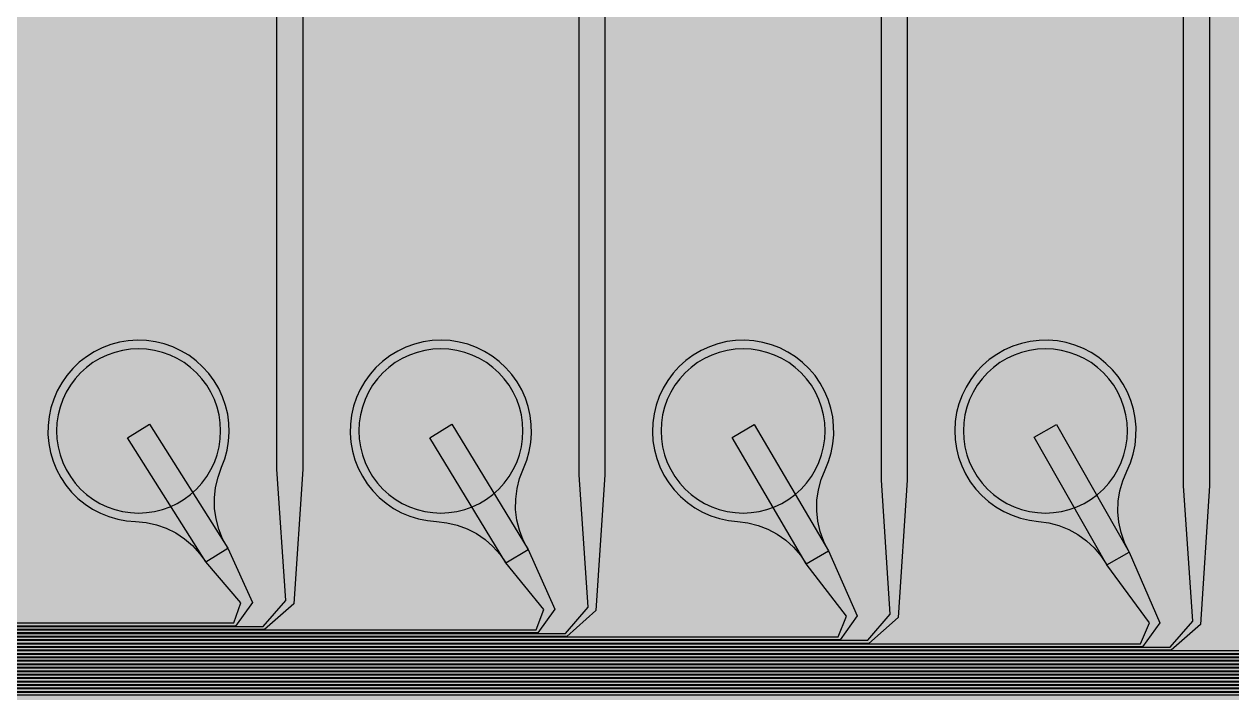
# Model space of a CAD drawing. Header units: metres. Extents: x -7231 to 10969, y -37556 to 1873.
# Drawn here: x 4474 to 5872, y -36084 to -35310 of the extents above; entities that cross this region are included whole.
import ezdxf

# ---------------------------------------------------------------- set-up
doc = ezdxf.new("R2010")
doc.units = ezdxf.units.M
for name, color, linetype in [('Metal1', 4, 'CONTINUOUS'), ('Metal2', 3, 'CONTINUOUS'), ('Polyimide', 7, 'CONTINUOUS'), ('Polyimide_Negative', 5, 'CONTINUOUS')]:
    doc.layers.add(name, color=color, linetype=linetype)

msp = doc.modelspace()

# ---------------------------------------------------------------- hatches: boundary and pattern name
at = {"layer": 'Polyimide'}
msp.add_hatch(color=7, dxfattribs=at).paths.add_polyline_path([(4065.7, -468), (4066.7, -502), (4068.5, -536), (4071.4, -570), (4075.5, -604), (4081, -638), (4088, -672), (4096.5, -706), (4106.6, -740), (4118.3, -774), (4131.6, -808), (4146.5, -842), (4162.9, -876), (4180.7, -910), (4199.8, -944), (4220.2, -978), (4241.7, -1012), (4264.2, -1046), (4287.5, -1080), (4311.5, -1114), (4336, -1148), (4360.9, -1182), (4385.9, -1216), (4410.9, -1250), (4435.7, -1284), (4460.2, -1318), (4484.2, -1352), (4507.5, -1385.9), (4530, -1419.9), (4551.5, -1453.9), (4571.9, -1487.9), (4591.1, -1521.9), (4608.9, -1555.9), (4625.3, -1589.9), (4640.1, -1623.9), (4653.4, -1657.9), (4665.1, -1691.9), (4675.2, -1725.9), (4683.7, -1759.9), (4690.7, -1793.9), (4696.2, -1827.9), (4700.3, -1861.9), (4703.2, -1895.9), (4705.1, -1929.9), (4706.1, -1963.9), (4706.4, -1997.9), (4706.5, -2031.9), (4706.5, -4793), (4710, -4838.4), (4720.2, -4882.7), (4737.1, -4925), (4760.1, -4964.2), (4788.9, -4999.5), (4822.6, -5030), (4860.5, -5055.1), (4901.8, -5074.2), (4901.8, -5074.2), (4970.7, -5105.2), (5034.7, -5145.3), (5092.8, -5193.5), (5143.8, -5249.2), (5186.9, -5311.2), (5221.2, -5378.4), (5246.2, -5449.7), (5261.4, -5523.7), (5266.5, -5599), (5261.4, -5674.3), (5246.2, -5748.3), (5221.2, -5819.6), (5186.9, -5886.8), (5143.8, -5948.8), (5092.8, -6004.5), (5034.7, -6052.7), (4970.7, -6092.8), (4901.8, -6123.8), (4860.5, -6142.9), (4822.6, -6168), (4788.9, -6198.5), (4760.1, -6233.8), (4737.1, -6273), (4720.2, -6315.3), (4710, -6359.6), (4706.5, -6405), (4706.5, -9221.5), (4710, -9266.9), (4720.2, -9311.2), (4737.1, -9353.5), (4760.1, -9392.7), (4788.9, -9428), (4822.6, -9458.5), (4860.5, -9483.6), (4901.8, -9502.7), (4970.7, -9533.7), (5034.7, -9573.8), (5092.8, -9622), (5143.8, -9677.7), (5186.9, -9739.7), (5221.2, -9806.9), (5246.2, -9878.2), (5261.4, -9952.2), (5266.5, -10027.5), (5261.4, -10102.8), (5246.2, -10176.8), (5221.2, -10248.1), (5186.9, -10315.3), (5143.8, -10377.3), (5092.8, -10433), (5034.7, -10481.2), (4970.7, -10521.3), (4901.8, -10552.3), (4860.5, -10571.4), (4822.6, -10596.5), (4788.9, -10627), (4760.1, -10662.3), (4737.1, -10701.5), (4720.2, -10743.8), (4710, -10788.1), (4706.5, -10833.5), (4706.5, -13650), (4710, -13695.4), (4720.2, -13739.7), (4737.1, -13782), (4760.1, -13821.2), (4788.9, -13856.5), (4822.6, -13887), (4860.5, -13912.1), (4901.8, -13931.2), (4970.7, -13962.2), (5034.7, -14002.2), (5092.8, -14050.5), (5143.8, -14106.2), (5186.9, -14168.2), (5221.2, -14235.4), (5246.2, -14306.7), (5261.4, -14380.7), (5266.5, -14456), (5261.4, -14531.3), (5246.2, -14605.3), (5221.2, -14676.5), (5186.9, -14743.8), (5143.8, -14805.8), (5092.8, -14861.5), (5034.7, -14909.7), (4970.7, -14949.8), (4901.8, -14980.8), (4860.5, -14999.9), (4822.6, -15025), (4788.9, -15055.5), (4760.1, -15090.8), (4737.1, -15130), (4720.2, -15172.3), (4710, -15216.6), (4706.5, -15262), (4706.5, -15456), (4720.9, -15750), (4764.1, -16041.3), (4835.7, -16326.8), (4934.9, -16604), (5060.7, -16870.2), (5212.1, -17122.7), (5387.5, -17359.2), (5585.2, -17577.3), (5803.3, -17775), (6039.8, -17950.4), (6292.3, -18101.8), (6558.4, -18227.6), (6835.6, -18326.8), (7121.2, -18398.3), (7412.4, -18441.5), (7706.5, -18456), (9969, -18456), (10047.4, -18459.8), (10125.1, -18471.4), (10201.2, -18490.4), (10275.2, -18516.9), (10346.1, -18550.5), (10413.5, -18590.8), (10476.5, -18637.6), (10534.7, -18690.3), (10587.4, -18748.5), (10634.2, -18811.5), (10674.5, -18878.9), (10708.1, -18949.8), (10734.6, -19023.8), (10753.6, -19099.9), (10765.2, -19177.6), (10769, -19256), (10769, -20895.8), (10730.2, -20951.4), (10694.6, -21009.1), (10662.2, -21068.6), (10633.2, -21129.9), (10607.6, -21192.7), (10585.5, -21256.7), (10566.9, -21322), (10552, -21388.1), (10540.8, -21455), (10533.4, -21522.3), (10529.6, -21590), (10529.6, -21657.8), (10533.4, -21725.5), (10540.8, -21792.9), (10552, -21859.7), (10566.9, -21925.9), (10585.5, -21991.1), (10607.6, -22055.2), (10633.2, -22117.9), (10662.2, -22179.2), (10694.6, -22238.7), (10730.2, -22296.4), (10769, -22352), (10769, -32454.2), (10728.7, -32510.5), (10691.7, -32568.9), (10658, -32629.3), (10627.8, -32691.6), (10601.2, -32755.4), (10578.2, -32820.7), (10558.9, -32887.1), (10543.4, -32954.5), (10531.8, -33022.7), (10524, -33091.4), (10520.1, -33160.5), (10520.1, -33229.7), (10524, -33298.8), (10531.8, -33367.5), (10543.4, -33435.7), (10558.9, -33503.1), (10578.2, -33569.5), (10601.2, -33634.8), (10627.8, -33698.6), (10658, -33760.8), (10691.7, -33821.3), (10728.7, -33879.7), (10769, -33936), (10769, -36556), (10765.2, -36634.4), (10753.6, -36712.1), (10734.6, -36788.2), (10708.1, -36862.1), (10674.5, -36933.1), (10634.2, -37000.5), (10587.4, -37063.5), (10534.7, -37121.7), (10476.5, -37174.4), (10413.5, -37221.2), (10346.1, -37261.5), (10275.2, -37295.1), (10201.2, -37321.6), (10125.1, -37340.6), (10047.4, -37352.1), (9969, -37356), (-6231, -37356), (-6309.4, -37352.1), (-6387.1, -37340.6), (-6463.2, -37321.6), (-6537.2, -37295.1), (-6608.1, -37261.5), (-6675.5, -37221.2), (-6738.5, -37174.4), (-6796.7, -37121.7), (-6849.4, -37063.5), (-6896.2, -37000.5), (-6936.5, -36933.1), (-6970.1, -36862.1), (-6996.6, -36788.2), (-7015.6, -36712.1), (-7027.2, -36634.4), (-7031, -36556), (-7031, -33936), (-6990.7, -33879.8), (-6953.7, -33821.3), (-6920, -33760.9), (-6889.8, -33698.6), (-6863.2, -33634.8), (-6840.2, -33569.5), (-6820.9, -33503.1), (-6805.4, -33435.7), (-6793.7, -33367.5), (-6785.9, -33298.8), (-6782, -33229.7), (-6782, -33160.5), (-6785.9, -33091.4), (-6793.7, -33022.7), (-6805.4, -32954.5), (-6820.9, -32887.1), (-6840.2, -32820.6), (-6863.2, -32755.4), (-6889.8, -32691.5), (-6920, -32629.3), (-6953.7, -32568.9), (-6990.7, -32510.4), (-7031, -32454.2), (-7031, -22364.8), (-6990.7, -22308.6), (-6953.7, -22250.1), (-6920, -22189.7), (-6889.8, -22127.5), (-6863.2, -22063.6), (-6840.2, -21998.4), (-6820.9, -21931.9), (-6805.4, -21864.5), (-6793.7, -21796.3), (-6785.9, -21727.6), (-6782, -21658.5), (-6782, -21589.3), (-6785.9, -21520.3), (-6793.7, -21451.5), (-6805.4, -21383.3), (-6820.9, -21315.9), (-6840.2, -21249.5), (-6863.2, -21184.2), (-6889.8, -21120.4), (-6920, -21058.1), (-6953.7, -20997.7), (-6990.7, -20939.3), (-7031, -20883), (-7031, -19256), (-7027.2, -19177.6), (-7015.6, -19099.9), (-6996.6, -19023.8), (-6970.1, -18949.8), (-6936.5, -18878.9), (-6896.2, -18811.5), (-6849.4, -18748.5), (-6796.7, -18690.3), (-6738.5, -18637.6), (-6675.5, -18590.8), (-6608.1, -18550.5), (-6537.2, -18516.9), (-6463.2, -18490.4), (-6387.1, -18471.4), (-6309.4, -18459.8), (-6231, -18456), (-3968.5, -18456), (-3674.4, -18441.5), (-3383.2, -18398.3), (-3097.6, -18326.8), (-2820.4, -18227.6), (-2554.3, -18101.8), (-2301.8, -17950.4), (-2065.3, -17775), (-1847.2, -17577.3), (-1649.5, -17359.2), (-1474.1, -17122.7), (-1322.7, -16870.2), (-1196.9, -16604), (-1097.7, -16326.8), (-1026.1, -16041.3), (-982.9, -15750), (-968.5, -15456), (-968.5, -15262), (-972, -15216.6), (-982.2, -15172.3), (-999.1, -15130), (-1022.1, -15090.8), (-1050.9, -15055.5), (-1084.6, -15025), (-1122.5, -14999.9), (-1163.8, -14980.8), (-1232.7, -14949.8), (-1296.7, -14909.7), (-1354.8, -14861.5), (-1405.8, -14805.8), (-1448.9, -14743.8), (-1483.2, -14676.5), (-1508.2, -14605.3), (-1523.4, -14531.3), (-1528.5, -14456), (-1523.4, -14380.7), (-1508.2, -14306.7), (-1483.2, -14235.4), (-1448.9, -14168.2), (-1405.8, -14106.2), (-1354.8, -14050.5), (-1296.7, -14002.2), (-1232.7, -13962.2), (-1163.8, -13931.2), (-1122.5, -13912.1), (-1084.6, -13887), (-1050.9, -13856.5), (-1022.1, -13821.2), (-999.1, -13782), (-982.2, -13739.7), (-972, -13695.4), (-968.5, -13650), (-968.5, -12309.6), (-972, -12264.3), (-982.2, -12219.9), (-999.1, -12177.7), (-1022.1, -12138.5), (-1050.9, -12103.2), (-1084.6, -12072.6), (-1122.5, -12047.5), (-1163.8, -12028.5), (-1232.7, -11997.4), (-1296.7, -11957.4), (-1354.8, -11909.1), (-1405.8, -11853.5), (-1448.9, -11791.5), (-1483.2, -11724.2), (-1508.2, -11653), (-1523.4, -11579), (-1528.5, -11503.7), (-1523.4, -11428.3), (-1508.2, -11354.4), (-1483.2, -11283.1), (-1448.9, -11215.9), (-1405.8, -11153.8), (-1354.8, -11098.2), (-1296.7, -11049.9), (-1232.7, -11009.9), (-1163.8, -10978.8), (-1122.5, -10959.8), (-1084.6, -10934.7), (-1050.9, -10904.1), (-1022.1, -10868.9), (-999.1, -10829.6), (-982.2, -10787.4), (-972, -10743), (-968.5, -10697.7), (-968.5, -9357.3), (-972, -9311.9), (-982.2, -9267.6), (-999.1, -9225.4), (-1022.1, -9186.1), (-1050.9, -9150.8), (-1084.6, -9120.3), (-1122.5, -9095.2), (-1163.8, -9076.2), (-1163.8, -9076.2), (-1232.7, -9045.1), (-1296.7, -9005.1), (-1354.8, -8956.8), (-1405.8, -8901.1), (-1448.9, -8839.1), (-1483.2, -8771.9), (-1508.2, -8700.6), (-1523.4, -8626.7), (-1528.5, -8551.3), (-1523.4, -8476), (-1508.2, -8402), (-1483.2, -8330.8), (-1448.9, -8263.5), (-1405.8, -8201.5), (-1354.8, -8145.9), (-1296.7, -8097.6), (-1232.7, -8057.6), (-1163.8, -8026.5), (-1163.8, -8026.5), (-1122.5, -8007.4), (-1084.6, -7982.4), (-1050.9, -7951.8), (-1022.1, -7916.5), (-999.1, -7877.3), (-982.2, -7835), (-972, -7790.7), (-968.5, -7745.4), (-968.5, -6405), (-972, -6359.6), (-982.2, -6315.3), (-999.1, -6273), (-1022.1, -6233.8), (-1050.9, -6198.5), (-1084.6, -6168), (-1122.5, -6142.9), (-1163.8, -6123.8), (-1163.8, -6123.8), (-1232.7, -6092.8), (-1296.7, -6052.7), (-1354.8, -6004.5), (-1405.8, -5948.8), (-1448.9, -5886.8), (-1483.2, -5819.6), (-1508.2, -5748.3), (-1523.4, -5674.3), (-1528.5, -5599), (-1523.4, -5523.7), (-1508.2, -5449.7), (-1483.2, -5378.4), (-1448.9, -5311.2), (-1405.8, -5249.2), (-1354.8, -5193.5), (-1296.7, -5145.3), (-1232.7, -5105.2), (-1163.8, -5074.2), (-1163.8, -5074.2), (-1122.5, -5055.1), (-1084.6, -5030), (-1050.9, -4999.5), (-1022.1, -4964.2), (-999.1, -4925), (-982.2, -4882.7), (-972, -4838.4), (-968.5, -4793), (-968.5, -2031.9), (-968.4, -1997.9), (-968.1, -1963.9), (-967.1, -1929.9), (-965.2, -1895.9), (-962.2, -1861.9), (-958, -1827.9), (-952.4, -1793.9), (-945.3, -1759.9), (-936.6, -1725.9), (-926.4, -1691.9), (-914.4, -1657.9), (-900.9, -1623.9), (-885.7, -1589.9), (-869.1, -1555.9), (-850.9, -1521.9), (-831.4, -1487.9), (-810.6, -1453.9), (-788.7, -1419.9), (-765.8, -1385.9), (-742.1, -1352), (-717.6, -1318), (-692.7, -1284), (-667.4, -1250), (-641.9, -1216), (-616.4, -1182), (-591.1, -1148), (-566.1, -1114), (-541.7, -1080), (-517.9, -1046), (-495, -1012), (-473.1, -978), (-452.4, -944), (-432.8, -910), (-414.7, -876), (-398, -842), (-382.9, -808), (-369.3, -774), (-357.4, -740), (-347.1, -706), (-338.4, -672), (-331.3, -638), (-325.7, -604), (-321.5, -570), (-318.6, -536), (-316.7, -502), (-315.7, -468), (-315.3, -434), (-315.2, -400), (-315.2, 401), (-315.2, 451), (-315.2, 1644), (-270.2, 1644), (-270, 1637.1), (-269.4, 1630.3), (-268.2, 1623.5), (-266.7, 1616.8), (-264.7, 1610.2), (-262.3, 1603.8), (-259.4, 1597.6), (-256.2, 1591.5), (-252.6, 1585.7), (-248.6, 1580.1), (-244.2, 1574.8), (-239.5, 1569.8), (-234.5, 1565.1), (-229.2, 1560.7), (-223.6, 1556.7), (-217.8, 1553.1), (-211.7, 1549.8), (-205.4, 1547), (-199, 1544.6), (-192.4, 1542.6), (-185.7, 1541), (-179, 1539.9), (-172.1, 1539.2), (-165.2, 1539), (-158.4, 1539.2), (-151.5, 1539.9), (-144.8, 1541), (-138.1, 1542.6), (-131.5, 1544.6), (-125.1, 1547), (-118.8, 1549.8), (-112.8, 1553.1), (-106.9, 1556.7), (-101.3, 1560.7), (-96, 1565.1), (-91, 1569.8), (-86.3, 1574.8), (-81.9, 1580.1), (-77.9, 1585.7), (-74.3, 1591.5), (-71.1, 1597.6), (-68.2, 1603.8), (-65.8, 1610.2), (-63.8, 1616.8), (-62.3, 1623.5), (-61.1, 1630.3), (-60.5, 1637.1), (-60.2, 1644), (1853, 1644), (1853, 1573), (3815.2, 1573), (3815.5, 1579.5), (3816.1, 1586.1), (3817.2, 1592.5), (3818.7, 1598.9), (3820.6, 1605.1), (3822.9, 1611.3), (3825.6, 1617.2), (3828.6, 1623), (3832.1, 1628.6), (3835.9, 1633.9), (3840.1, 1638.9), (3844.5, 1643.7), (3849.3, 1648.2), (3854.4, 1652.3), (3859.7, 1656.1), (3865.2, 1659.6), (3871, 1662.7), (3877, 1665.4), (3883.1, 1667.7), (3889.4, 1669.6), (3895.7, 1671.1), (3902.2, 1672.1), (3908.7, 1672.8), (3915.2, 1673), (3921.8, 1672.8), (3928.3, 1672.1), (3934.8, 1671.1), (3941.1, 1669.6), (3947.4, 1667.7), (3953.5, 1665.4), (3959.5, 1662.7), (3965.2, 1659.6), (3970.8, 1656.1), (3976.1, 1652.3), (3981.2, 1648.2), (3986, 1643.7), (3990.4, 1638.9), (3994.6, 1633.9), (3998.4, 1628.6), (4001.9, 1623), (4004.9, 1617.2), (4007.6, 1611.3), (4009.9, 1605.1), (4011.8, 1598.9), (4013.3, 1592.5), (4014.4, 1586.1), (4015, 1579.5), (4015.2, 1573), (4065.2, 1573), (4065.2, 451), (4065.2, 401), (4065.2, -400), (4065.3, -434), (4065.7, -468)])

# ---------------------------------------------------------------- linework, layer by layer
at = {"layer": 'Metal1'}
for points in [[(2024.7, -19211.9), (2024.7, -36050.3), (2053.7, -36079.2), (7900.8, -36079.2), (7927.1, -36049.2), (7916.5, -35882.9), (7916.5, -35041), (7946.5, -35041), (7946.5, -35882.9), (7935.9, -36052.8), (7902.2, -36082.8), (2052.3, -36082.8), (2021.2, -36051.7), (2021.2, -19211.9)], [(2032.7, -19211.9), (2032.7, -36042.3), (2061.7, -36071.2), (7550.8, -36071.2), (7577.1, -36041.2), (7566.5, -35876.5), (7566.5, -35041), (7596.5, -35041), (7596.5, -35876.5), (7585.9, -36044.8), (7552.2, -36074.8), (2060.3, -36074.8), (2029.2, -36043.7), (2029.2, -19211.9)], [(2040.7, -19211.9), (2040.7, -36034.3), (2069.7, -36063.3), (7200.8, -36063.3), (7227, -36033.2), (7216.5, -35870.1), (7216.5, -35041), (7246.5, -35041), (7246.5, -35870.1), (7236, -36036.8), (7202.2, -36066.8), (2068.3, -36066.8), (2037.2, -36035.7), (2037.2, -19211.9)], [(2048.8, -19211.9), (2048.8, -36026.3), (2077.7, -36055.2), (6850.8, -36055.2), (6877, -36025.1), (6866.5, -35863.7), (6866.5, -35041), (6896.5, -35041), (6896.5, -35863.7), (6886, -36028.9), (6852.2, -36058.8), (2076.3, -36058.8), (2045.2, -36027.7), (2045.2, -19211.9)], [(2056.7, -19211.9), (2056.7, -36018.3), (2085.7, -36047.2), (6500.8, -36047.2), (6527, -36017.1), (6516.5, -35857.3), (6516.5, -35041), (6546.5, -35041), (6546.5, -35857.3), (6536, -36020.9), (6502.2, -36050.8), (2084.3, -36050.8), (2053.2, -36019.7), (2053.2, -19211.9)], [(2064.7, -19211.9), (2064.7, -36010.3), (2093.7, -36039.3), (6150.8, -36039.3), (6177, -36009.1), (6166.5, -35850.9), (6166.5, -35041), (6196.5, -35041), (6196.5, -35850.9), (6186, -36012.9), (6152.2, -36042.8), (2092.3, -36042.8), (2061.2, -36011.7), (2061.2, -19211.9)], [(2072.7, -19211.9), (2072.7, -36002.3), (2101.7, -36031.2), (5800.8, -36031.2), (5827, -36001.1), (5816.5, -35844.5), (5816.5, -35041), (5846.5, -35041), (5846.5, -35844.5), (5836, -36004.9), (5802.2, -36034.8), (2100.3, -36034.8), (2069.2, -36003.7), (2069.2, -19211.9)], [(2080.7, -19211.9), (2080.7, -35994.3), (2109.7, -36023.2), (5450.8, -36023.2), (5476.9, -35993.1), (5466.5, -35838.1), (5466.5, -35041), (5496.5, -35041), (5496.5, -35838.1), (5486.1, -35996.9), (5452.2, -36026.8), (2108.3, -36026.8), (2077.2, -35995.7), (2077.2, -19211.9)], [(2088.7, -19211.9), (2088.7, -35986.3), (2117.7, -36015.2), (5100.8, -36015.2), (5126.9, -35985.1), (5116.5, -35831.7), (5116.5, -35041), (5146.5, -35041), (5146.5, -35831.7), (5136.1, -35988.9), (5102.2, -36018.8), (2116.3, -36018.8), (2085.2, -35987.7), (2085.2, -19211.9)], [(2096.7, -19211.9), (2096.7, -35978.3), (2125.7, -36007.2), (4750.8, -36007.2), (4776.9, -35977.1), (4766.5, -35825.3), (4766.5, -35041), (4796.5, -35041), (4796.5, -35825.3), (4786.1, -35980.9), (4752.2, -36010.8), (2124.3, -36010.8), (2093.2, -35979.7), (2093.2, -19211.9)]]:
    msp.add_lwpolyline(points, dxfattribs=at)
at = {"layer": 'Metal2'}
for points in [[(2020.7, -19211.9), (2020.7, -36054.3), (2049.7, -36083.2), (8216.8, -36083.2), (8230.2, -36057.5), (8164.4, -35941.2), (8092.9, -35787.3), (8120.1, -35774.7), (8191.6, -35928.6), (8240, -36058.1), (8218.7, -36086.8), (2048.3, -36086.8), (2017.2, -36055.7), (2017.2, -19211.9)], [(2028.7, -19211.9), (2028.7, -36046.3), (2057.7, -36075.2), (7866.7, -36075.2), (7879.8, -36049.6), (7816, -35940.6), (7743, -35787.5), (7770, -35774.5), (7843.1, -35927.7), (7889.8, -36050.2), (7868.7, -36078.8), (2056.3, -36078.8), (2025.2, -36047.7), (2025.2, -19211.9)], [(2036.7, -19211.9), (2036.7, -36038.3), (2065.7, -36067.2), (7516.7, -36067.2), (7529.4, -36041.8), (7467.7, -35940), (7393, -35787.6), (7420, -35774.4), (7494.7, -35926.8), (7539.6, -36042.3), (7518.7, -36070.8), (2064.3, -36070.8), (2033.2, -36039.7), (2033.2, -19211.9)], [(2044.7, -19211.9), (2044.7, -36030.3), (2073.7, -36059.2), (7166.7, -36059.2), (7178.9, -36034), (7119.5, -35939.3), (7043.1, -35787.8), (7069.9, -35774.2), (7146.3, -35925.8), (7189.5, -36034.4), (7168.7, -36062.8), (2072.3, -36062.8), (2041.2, -36031.7), (2041.2, -19211.9)], [(2052.7, -19211.9), (2052.7, -36022.3), (2081.7, -36051.3), (6816.7, -36051.3), (6828.5, -36026.2), (6771.4, -35938.5), (6693.2, -35787.9), (6719.8, -35774.1), (6798, -35924.7), (6839.3, -36026.6), (6818.7, -36054.8), (2080.3, -36054.8), (2049.2, -36023.7), (2049.2, -19211.9)], [(2060.7, -19211.9), (2060.7, -36014.3), (2089.7, -36043.2), (6466.7, -36043.2), (6478, -36018.4), (6423.3, -35937.7), (6343.3, -35788.1), (6369.7, -35773.9), (6449.8, -35923.6), (6489.2, -36018.7), (6468.7, -36046.8), (2088.3, -36046.8), (2057.2, -36015.7), (2057.2, -19211.9)], [(2068.7, -19211.9), (2068.7, -36006.3), (2097.7, -36035.2), (6116.7, -36035.2), (6127.4, -36010.6), (6075.3, -35936.8), (5993.4, -35788.2), (6019.6, -35773.8), (6101.6, -35922.4), (6139, -36010.8), (6118.7, -36038.8), (2096.3, -36038.8), (2065.2, -36007.7), (2065.2, -19211.9)], [(2076.7, -19211.9), (2076.7, -35998.3), (2105.7, -36027.2), (5766.7, -36027.2), (5776.9, -36002.9), (5727.4, -35935.9), (5643.5, -35788.4), (5669.5, -35773.6), (5753.5, -35921.1), (5788.9, -36003), (5768.7, -36030.8), (2104.3, -36030.8), (2073.2, -35999.7), (2073.2, -19211.9)], [(2084.7, -19211.9), (2084.7, -35990.3), (2113.7, -36019.2), (5416.7, -36019.2), (5426.3, -35995.2), (5379.6, -35934.9), (5293.6, -35788.6), (5319.4, -35773.4), (5405.5, -35919.7), (5438.7, -35995.1), (5418.7, -36022.8), (2112.3, -36022.8), (2081.2, -35991.7), (2081.2, -19211.9)], [(2092.7, -19211.9), (2092.7, -35982.3), (2121.7, -36011.2), (5066.7, -36011.2), (5075.6, -35987.5), (5031.9, -35933.8), (4943.7, -35788.8), (4969.3, -35773.2), (5057.5, -35918.2), (5088.6, -35987.3), (5068.7, -36014.8), (2120.3, -36014.8), (2089.2, -35983.7), (2089.2, -19211.9)], [(2100.7, -19211.9), (2100.7, -35974.3), (2129.7, -36003.2), (4716.7, -36003.2), (4724.9, -35979.8), (4684.3, -35932.6), (4593.8, -35789), (4619.2, -35773), (4709.7, -35916.6), (4738.5, -35979.4), (4718.7, -36006.8), (2128.3, -36006.8), (2097.2, -35975.7), (2097.2, -19211.9)]]:
    msp.add_lwpolyline(points, dxfattribs=at)
for points in [[(4709.7, -35916.6), (4703.8, -35905.9), (4699.3, -35894.6), (4696.2, -35882.8), (4694.6, -35870.7), (4694.4, -35858.5), (4695.7, -35846.4), (4698.5, -35834.6), (4702.7, -35823.1), (4706.4, -35813.3), (4709.1, -35803.2), (4710.8, -35792.9), (4711.5, -35782.4), (4711.1, -35771.9), (4709.7, -35761.5), (4707.2, -35751.4), (4703.8, -35741.5), (4699.3, -35732), (4694, -35723), (4687.8, -35714.5), (4680.7, -35706.8), (4673, -35699.7), (4664.5, -35693.5), (4655.5, -35688.2), (4646, -35683.7), (4636.1, -35680.3), (4626, -35677.8), (4615.6, -35676.4), (4605.1, -35676), (4594.6, -35676.7), (4584.3, -35678.4), (4574.2, -35681.1), (4564.4, -35684.8), (4555, -35689.5), (4546.1, -35695.1), (4537.9, -35701.5), (4530.3, -35708.8), (4523.5, -35716.7), (4517.5, -35725.3), (4512.4, -35734.5), (4508.2, -35744.1), (4505, -35754.1), (4502.8, -35764.3), (4501.7, -35774.7), (4501.6, -35785.2), (4502.5, -35795.6), (4504.5, -35805.9), (4507.5, -35816), (4511.5, -35825.7), (4516.4, -35834.9), (4522.2, -35843.6), (4528.9, -35851.7), (4536.3, -35859.1), (4544.5, -35865.7), (4553.2, -35871.5), (4562.5, -35876.3), (4572.2, -35880.2), (4582.3, -35883.2), (4592.6, -35885.1), (4603, -35885.9), (4615.2, -35887.1), (4627.1, -35889.7), (4638.6, -35893.7), (4649.5, -35899.1), (4659.6, -35905.8), (4668.9, -35913.7), (4677.2, -35922.7), (4684.3, -35932.6), (4709.7, -35916.6)], [(5057.5, -35918.2), (5051.9, -35907.4), (5047.5, -35896), (5044.6, -35884.2), (5043.1, -35872.1), (5043.2, -35859.9), (5044.7, -35847.8), (5047.6, -35836), (5052, -35824.6), (5055.9, -35814.9), (5058.8, -35804.8), (5060.6, -35794.5), (5061.5, -35784.1), (5061.2, -35773.6), (5060, -35763.2), (5057.7, -35752.9), (5054.4, -35743), (5050.1, -35733.4), (5044.9, -35724.3), (5038.8, -35715.8), (5031.9, -35707.9), (5024.2, -35700.8), (5015.9, -35694.4), (5007, -35688.9), (4997.6, -35684.4), (4987.7, -35680.7), (4977.6, -35678.1), (4967.2, -35676.5), (4956.7, -35676), (4946.3, -35676.5), (4935.9, -35678), (4925.8, -35680.6), (4915.9, -35684.2), (4906.5, -35688.7), (4897.5, -35694.1), (4889.1, -35700.5), (4881.4, -35707.6), (4874.5, -35715.4), (4868.4, -35723.9), (4863.1, -35733), (4858.8, -35742.5), (4855.5, -35752.5), (4853.1, -35762.7), (4851.8, -35773.1), (4851.5, -35783.6), (4852.3, -35794), (4854.1, -35804.3), (4857, -35814.4), (4860.8, -35824.2), (4865.6, -35833.5), (4871.3, -35842.3), (4877.8, -35850.5), (4885.1, -35858), (4893.1, -35864.7), (4901.8, -35870.6), (4911, -35875.6), (4920.7, -35879.7), (4930.7, -35882.8), (4941, -35884.8), (4951.4, -35885.9), (4963.5, -35887.2), (4975.3, -35890), (4986.8, -35894.2), (4997.6, -35899.8), (5007.7, -35906.7), (5016.8, -35914.7), (5025, -35923.8), (5031.9, -35933.8), (5057.5, -35918.2)], [(5405.5, -35919.7), (5400, -35908.8), (5395.8, -35897.4), (5393.1, -35885.5), (5391.8, -35873.4), (5392, -35861.2), (5393.7, -35849.1), (5396.8, -35837.3), (5401.3, -35826), (5405.4, -35816.4), (5408.4, -35806.3), (5410.4, -35796.1), (5411.4, -35785.6), (5411.3, -35775.1), (5410.2, -35764.7), (5408.1, -35754.5), (5404.9, -35744.5), (5400.8, -35734.8), (5395.7, -35725.7), (5389.8, -35717), (5383, -35709.1), (5375.4, -35701.8), (5367.2, -35695.3), (5358.4, -35689.7), (5349, -35685), (5339.2, -35681.2), (5329.1, -35678.5), (5318.8, -35676.7), (5308.3, -35676), (5297.8, -35676.4), (5287.5, -35677.7), (5277.3, -35680.2), (5267.4, -35683.6), (5257.8, -35688), (5248.8, -35693.3), (5240.3, -35699.5), (5232.5, -35706.5), (5225.5, -35714.2), (5219.2, -35722.6), (5213.8, -35731.6), (5209.4, -35741.1), (5205.9, -35751), (5203.4, -35761.1), (5201.9, -35771.5), (5201.5, -35782), (5202.1, -35792.4), (5203.8, -35802.8), (5206.5, -35812.9), (5210.2, -35822.7), (5214.8, -35832.1), (5220.3, -35841), (5226.8, -35849.3), (5234, -35856.9), (5241.9, -35863.8), (5250.5, -35869.8), (5259.6, -35874.9), (5269.2, -35879.1), (5279.2, -35882.4), (5289.4, -35884.6), (5299.8, -35885.8), (5311.9, -35887.3), (5323.7, -35890.3), (5335.1, -35894.7), (5345.8, -35900.4), (5355.8, -35907.4), (5364.8, -35915.6), (5372.8, -35924.8), (5379.6, -35934.9), (5405.5, -35919.7)], [(5753.5, -35921.1), (5748.1, -35910.1), (5744.1, -35898.6), (5741.6, -35886.7), (5740.5, -35874.6), (5740.8, -35862.4), (5742.7, -35850.4), (5746, -35838.6), (5750.7, -35827.4), (5754.9, -35817.8), (5758, -35807.8), (5760.2, -35797.5), (5761.3, -35787.1), (5761.4, -35776.6), (5760.5, -35766.2), (5758.5, -35755.9), (5755.4, -35745.9), (5751.5, -35736.2), (5746.5, -35726.9), (5740.7, -35718.2), (5734, -35710.2), (5726.6, -35702.8), (5718.4, -35696.2), (5709.6, -35690.4), (5700.4, -35685.6), (5690.6, -35681.7), (5680.6, -35678.8), (5670.3, -35676.9), (5659.8, -35676.1), (5649.3, -35676.2), (5638.9, -35677.5), (5628.7, -35679.7), (5618.7, -35683), (5609.2, -35687.3), (5600.1, -35692.5), (5591.5, -35698.5), (5583.6, -35705.4), (5576.4, -35713.1), (5570.1, -35721.4), (5564.6, -35730.3), (5560, -35739.7), (5556.3, -35749.5), (5553.7, -35759.7), (5552.1, -35770), (5551.5, -35780.5), (5552, -35791), (5553.5, -35801.3), (5556, -35811.5), (5559.6, -35821.4), (5564.1, -35830.8), (5569.5, -35839.8), (5575.8, -35848.2), (5582.9, -35855.9), (5590.7, -35862.8), (5599.2, -35869), (5608.3, -35874.3), (5617.8, -35878.6), (5627.7, -35882), (5637.9, -35884.3), (5648.3, -35885.7), (5660.4, -35887.4), (5672.2, -35890.5), (5683.5, -35895.1), (5694.1, -35900.9), (5704, -35908.1), (5712.9, -35916.4), (5720.8, -35925.7), (5727.4, -35935.9), (5753.5, -35921.1)]]:
    msp.add_lwpolyline(points, close=True, dxfattribs=at)
at = {"layer": 'Polyimide_Negative'}
for points in [[(4701.5, -35781), (4701, -35771.7), (4699.7, -35762.5), (4697.4, -35753.4), (4694.3, -35744.6), (4690.3, -35736.2), (4685.5, -35728.2), (4679.9, -35720.7), (4673.7, -35713.8), (4666.8, -35707.6), (4659.3, -35702), (4651.3, -35697.2), (4642.9, -35693.2), (4634.1, -35690.1), (4625, -35687.8), (4615.8, -35686.5), (4606.5, -35686), (4597.2, -35686.5), (4588, -35687.8), (4578.9, -35690.1), (4570.1, -35693.2), (4561.7, -35697.2), (4553.7, -35702), (4546.2, -35707.6), (4539.3, -35713.8), (4533.1, -35720.7), (4527.5, -35728.2), (4522.7, -35736.2), (4518.7, -35744.6), (4515.6, -35753.4), (4513.3, -35762.5), (4512, -35771.7), (4511.5, -35781), (4512, -35790.3), (4513.3, -35799.5), (4515.6, -35808.6), (4518.7, -35817.4), (4522.7, -35825.8), (4527.5, -35833.8), (4533.1, -35841.3), (4539.3, -35848.2), (4546.2, -35854.4), (4553.7, -35860), (4561.7, -35864.8), (4570.1, -35868.8), (4578.9, -35871.9), (4588, -35874.2), (4597.2, -35875.5), (4606.5, -35876), (4615.8, -35875.5), (4625, -35874.2), (4634.1, -35871.9), (4642.9, -35868.8), (4651.3, -35864.8), (4659.3, -35860), (4666.8, -35854.4), (4673.7, -35848.2), (4679.9, -35841.3), (4685.5, -35833.8), (4690.3, -35825.8), (4694.3, -35817.4), (4697.4, -35808.6), (4699.7, -35799.5), (4701, -35790.3), (4701.5, -35781)], [(5051.5, -35781), (5051, -35771.7), (5049.7, -35762.5), (5047.4, -35753.4), (5044.3, -35744.6), (5040.3, -35736.2), (5035.5, -35728.2), (5029.9, -35720.7), (5023.7, -35713.8), (5016.8, -35707.6), (5009.3, -35702), (5001.3, -35697.2), (4992.9, -35693.2), (4984.1, -35690.1), (4975, -35687.8), (4965.8, -35686.5), (4956.5, -35686), (4947.2, -35686.5), (4938, -35687.8), (4928.9, -35690.1), (4920.1, -35693.2), (4911.7, -35697.2), (4903.7, -35702), (4896.2, -35707.6), (4889.3, -35713.8), (4883.1, -35720.7), (4877.5, -35728.2), (4872.7, -35736.2), (4868.7, -35744.6), (4865.6, -35753.4), (4863.3, -35762.5), (4862, -35771.7), (4861.5, -35781), (4862, -35790.3), (4863.3, -35799.5), (4865.6, -35808.6), (4868.7, -35817.4), (4872.7, -35825.8), (4877.5, -35833.8), (4883.1, -35841.3), (4889.3, -35848.2), (4896.2, -35854.4), (4903.7, -35860), (4911.7, -35864.8), (4920.1, -35868.8), (4928.9, -35871.9), (4938, -35874.2), (4947.2, -35875.5), (4956.5, -35876), (4965.8, -35875.5), (4975, -35874.2), (4984.1, -35871.9), (4992.9, -35868.8), (5001.3, -35864.8), (5009.3, -35860), (5016.8, -35854.4), (5023.7, -35848.2), (5029.9, -35841.3), (5035.5, -35833.8), (5040.3, -35825.8), (5044.3, -35817.4), (5047.4, -35808.6), (5049.7, -35799.5), (5051, -35790.3), (5051.5, -35781)], [(5401.5, -35781), (5401, -35771.7), (5399.7, -35762.5), (5397.4, -35753.4), (5394.3, -35744.6), (5390.3, -35736.2), (5385.5, -35728.2), (5379.9, -35720.7), (5373.7, -35713.8), (5366.8, -35707.6), (5359.3, -35702), (5351.3, -35697.2), (5342.9, -35693.2), (5334.1, -35690.1), (5325, -35687.8), (5315.8, -35686.5), (5306.5, -35686), (5297.2, -35686.5), (5288, -35687.8), (5278.9, -35690.1), (5270.1, -35693.2), (5261.7, -35697.2), (5253.7, -35702), (5246.2, -35707.6), (5239.3, -35713.8), (5233.1, -35720.7), (5227.5, -35728.2), (5222.7, -35736.2), (5218.7, -35744.6), (5215.6, -35753.4), (5213.3, -35762.5), (5212, -35771.7), (5211.5, -35781), (5212, -35790.3), (5213.3, -35799.5), (5215.6, -35808.6), (5218.7, -35817.4), (5222.7, -35825.8), (5227.5, -35833.8), (5233.1, -35841.3), (5239.3, -35848.2), (5246.2, -35854.4), (5253.7, -35860), (5261.7, -35864.8), (5270.1, -35868.8), (5278.9, -35871.9), (5288, -35874.2), (5297.2, -35875.5), (5306.5, -35876), (5315.8, -35875.5), (5325, -35874.2), (5334.1, -35871.9), (5342.9, -35868.8), (5351.3, -35864.8), (5359.3, -35860), (5366.8, -35854.4), (5373.7, -35848.2), (5379.9, -35841.3), (5385.5, -35833.8), (5390.3, -35825.8), (5394.3, -35817.4), (5397.4, -35808.6), (5399.7, -35799.5), (5401, -35790.3), (5401.5, -35781)], [(5751.5, -35781), (5751, -35771.7), (5749.7, -35762.5), (5747.4, -35753.4), (5744.3, -35744.6), (5740.3, -35736.2), (5735.5, -35728.2), (5729.9, -35720.7), (5723.7, -35713.8), (5716.8, -35707.6), (5709.3, -35702), (5701.3, -35697.2), (5692.9, -35693.2), (5684.1, -35690.1), (5675, -35687.8), (5665.8, -35686.5), (5656.5, -35686), (5647.2, -35686.5), (5638, -35687.8), (5628.9, -35690.1), (5620.1, -35693.2), (5611.7, -35697.2), (5603.7, -35702), (5596.2, -35707.6), (5589.3, -35713.8), (5583.1, -35720.7), (5577.5, -35728.2), (5572.7, -35736.2), (5568.7, -35744.6), (5565.6, -35753.4), (5563.3, -35762.5), (5562, -35771.7), (5561.5, -35781), (5562, -35790.3), (5563.3, -35799.5), (5565.6, -35808.6), (5568.7, -35817.4), (5572.7, -35825.8), (5577.5, -35833.8), (5583.1, -35841.3), (5589.3, -35848.2), (5596.2, -35854.4), (5603.7, -35860), (5611.7, -35864.8), (5620.1, -35868.8), (5628.9, -35871.9), (5638, -35874.2), (5647.2, -35875.5), (5656.5, -35876), (5665.8, -35875.5), (5675, -35874.2), (5684.1, -35871.9), (5692.9, -35868.8), (5701.3, -35864.8), (5709.3, -35860), (5716.8, -35854.4), (5723.7, -35848.2), (5729.9, -35841.3), (5735.5, -35833.8), (5740.3, -35825.8), (5744.3, -35817.4), (5747.4, -35808.6), (5749.7, -35799.5), (5751, -35790.3), (5751.5, -35781)]]:
    msp.add_lwpolyline(points, close=True, dxfattribs=at)

doc.saveas('drawing.dxf')
